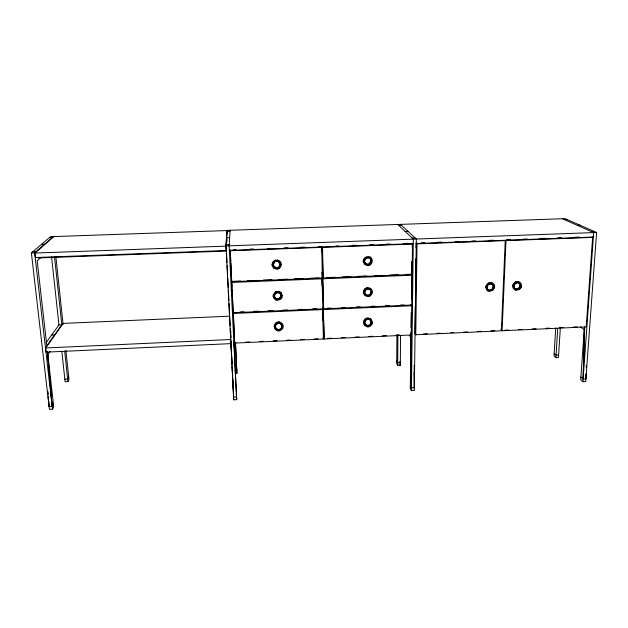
<?xml version="1.0" encoding="UTF-8"?>
<svg xmlns="http://www.w3.org/2000/svg" width="628" height="628" viewBox="0 0 628 628"><rect width="100%" height="100%" fill="white"/><g stroke="black" fill="none" stroke-linecap="round" stroke-linejoin="round"><path stroke-width="0.94" d="M396.92 334.959L396.715 363.643L397.681 365.418L400.319 365.284L400.57 335.478M397.681 365.418L397.909 334.622M232.117 366.257L233.569 397.053L236.536 396.904L236.552 394.729M236.795 368.919L236.772 370.756L234.958 370.842M584.456 326.929L580.688 379.744L582.933 381.738L585.696 381.596L596.6 232.493L565.098 218.654L227.242 230.382L226.009 245.933L233.702 399.808L236.67 399.659L236.685 397.469M235.084 373.401L236.897 373.307L235.539 342.943M410.947 333.986L410.288 388.52L411.434 390.616L414.292 390.467L416.325 239.032L400.46 224.369M411.026 327.353L411.199 312.642M411.662 274.397L411.811 261.648M411.238 333.955L411.489 313.364M411.575 306.503L411.599 304.541M411.654 299.635L412.117 261.397M412.282 247.668L412.329 243.743M410.9 304.619L411.748 305.75L411.395 334.959L324.189 338.979L323.247 308.387L324.189 338.979M405.421 274.46L411.262 274.224L412.117 275.221L411.756 305.035L323.656 308.819L322.698 277.757L323.656 308.819M411.63 243.201L412.502 244.049L412.125 274.483L323.106 278.031L322.133 246.482L322.556 247.354L323.106 278.031M411.434 390.616L413.31 239.135L397.712 224.463M415.273 306.26L414.912 333.492L415.767 334.755L501.372 330.815L505.242 240.634L417.008 243.884L415.767 334.755M415.414 295.56L415.909 258.595M416.05 247.895L416.113 243.036M233.702 399.808L233.459 391.951M234.166 345.91L234.268 341.028M233.569 397.053L233.608 394.879M322.714 320.139L322.502 308.419L323.444 339.01L234.66 343.1L234.684 341.773M234.166 341.287L234.134 342.653L236.089 342.558M585.893 378.92L586.003 374.084L585.893 378.92L583.122 379.061L580.876 377.083M322.086 285.505L321.944 277.788L322.902 308.85L233.176 312.713L232.125 289.155M234.66 343.1L233.247 312.249M231.167 346.044L231.285 342.134M584.676 327.267L583.122 379.061L584.26 329.684L580.366 326.819M586.246 367.199L586.309 365.245M229.346 316.19L63.177 323.389L45.687 347.959L46.166 352.143L230.704 343.642L230.766 341.742M230.704 343.642L230.798 330.736M230.806 335.611L230.743 337.511L230.303 328.75M233.176 312.713L230.869 263.32M502.086 330.783L505.98 240.61L592.628 237.423L586.191 326.913L502.086 330.783L500.814 329.551M318.435 246.616L321.371 246.514L321.787 247.385L322.345 278.063L231.669 281.682L230.209 249.85L230.774 261.397M229.66 253.696L229.762 251.867M230.084 230.28L229.141 245.815L236.67 399.659M555.717 328.067L553.998 355.95L555.906 357.646L558.457 357.52L560.372 327.157M555.906 357.646L557.735 328.24M582.933 381.738L593.696 232.596L562.445 218.748M226.771 241.136L226.912 239.26M225.829 246.129L227.077 230.562L53.882 236.575L34.878 253.06L35.388 257.519L226.049 250.517L225.829 246.129L34.878 253.06M272.874 264.733C272.764 269.443 280.716 269.498 280.535 264.396C280.669 259.764 272.623 259.56 272.874 264.726L272.089 264.71C271.689 258.822 281.368 258.642 281.328 264.404L280.159 264.443L278.526 267.489C276.328 268.87 273.345 267.261 273.259 264.671C269.129 264.074 277.05 270.935 273.274 267.661M277.419 267.936L274.153 266.9L273.266 264.718L273.996 262.425L273.431 263.485M279.358 292.829L278.235 292.475C272.89 294.296 275.19 293.15 278.22 292.428L280.284 293.543L278.22 292.428L275.951 292.923L274.342 295.953L273.18 296.008L273.4 294.414L275.331 291.973L278.4 291.361L281.156 292.789L279.907 291.839M274.146 294.681C272.293 299.815 281.752 301.519 281.54 295.615C281.54 290.874 273.753 291.102 273.957 295.969L273.18 296.008M274.004 262.473L274.891 261.625L277.184 261.138L279.264 262.229L280.159 264.443L281.32 264.364C281.572 267.709 277.458 270.307 274.53 268.588M281.156 295.67L282.317 295.631L281.148 295.623C276.595 302.837 283.299 295.466 280.276 293.496C282.357 295.584 280.41 299.666 277.27 299.101L275.213 298.041C273.557 295.498 276.022 299.737 277.278 299.148L280.426 297.876M282.31 295.584C282.828 301.126 273.211 301.833 273.172 295.961L274.334 295.906L275.221 298.096L277.27 299.101M281.972 327.392C279.358 330.344 281.972 328.538 282.137 326.199C285.63 326.984 279.366 332.989 276.642 330.304C274.789 329.339 273.816 326.882 274.467 325.092C274.577 323.797 277.937 321.418 275.213 323.734M371.242 257.998L370.033 257.025L372.059 259.38L372.059 262.48L370.08 264.93L367.027 265.589L364.342 264.145L363.243 261.224L363.51 259.662L363.274 261.256L364.421 261.217L366.085 258.163C368.275 256.844 371.164 258.406 371.179 260.958C370.01 269.2 359.506 260.369 367.184 257.716M364.036 261.24C363.895 256.255 371.666 256.028 371.564 260.942C371.957 265.369 363.895 266.264 364.012 261.193L363.267 261.264M372.341 291.847C372.53 297.735 363.219 297.884 363.377 292.216C363.141 286.768 372.341 285.873 372.373 291.887L371.234 291.934L369.562 294.901C367.969 296.714 362.851 292.852 367.317 295.388L369.562 294.901C376.423 288.197 360.912 286.235 365.339 294.336L364.515 292.161L366.187 289.202L368.432 288.723C371.289 288.323 369.955 292.679 372.373 291.894M367.231 288.448C360.637 289.948 366.312 299.485 370.74 294.344C372.459 292.24 371.289 288.676 368.495 288.354C365.582 288.55 368.934 288.166 369.743 288.786M364.381 290.952L364.161 292.232L363.377 292.208L364.515 292.161M368.369 264.38L367.199 264.427L369.468 263.941L370.363 263.148L371.156 260.926C374.076 260.33 368.322 261.711 369.492 263.98L367.231 264.466L365.198 263.344L364.397 261.185L363.243 261.224M365.449 324.645L367.411 325.665L365.449 324.645L364.632 322.525L363.502 322.572C363.573 324.739 365.08 326.387 367.215 326.748C369.531 328.083 374.586 322.282 371.258 322.219C371.454 325.155 367.309 326.866 365.418 324.59L364.632 322.525L365.402 320.382L366.289 319.613L368.534 319.181L366.289 319.613L364.664 322.572L363.534 322.627L364.53 319.723L363.769 321.073M370.198 326.097L372.114 323.679L372.38 322.18M489.793 283.77L490.923 283.723L488.663 284.162L486.967 287.129L485.852 287.184C484.596 284.79 491.889 281.501 488.192 283.275M486.543 287.098L486.81 285.842L486.771 288.401L486.598 287.153L485.805 287.129C487.336 298.7 502.18 283.377 489.581 282.647M485.852 287.184L486.912 287.09L487.124 288.26L487.155 285.952L487.76 284.931L488.663 284.162L490.923 283.723M489.542 290.269L487.603 289.186C491.041 293.472 496.607 284.727 490.868 283.683L492.807 284.774C492.226 287.177 495.633 287.71 494.401 285.324M494.283 288.338L494.55 286.776L493.435 286.815L493.2 287.962M486.716 288.354C487.768 292.028 494.032 290.803 493.812 286.808L494.605 286.815M516.514 281.548C519.011 280.975 521.53 282.883 521.476 285.701L520.314 285.701L519.709 283.66C518.061 281.407 513.814 283.11 513.885 286.015L512.778 286.07C511.357 283.683 518.979 280.378 515.133 282.168M516.334 289.508L517.582 289.461L515.172 289.131L513.618 287.239L513.728 284.727L515.415 282.741L517.865 282.208L520.008 283.416L520.738 285.732L520.463 287.004L518.72 288.935L519.717 288.079M513.618 287.239L513.453 285.983L514.41 283.597M520.227 284.633L520.314 285.709L518.602 288.668C513.39 289.524 520.008 289.335 520.117 286.894C520.777 284.892 519.827 283.016 517.786 282.576L515.588 283.055L514.748 283.864M520.683 285.693L520.463 287.004M513.877 286.023L512.715 286.023C512.267 291.486 521.554 291.494 521.413 285.661L520.314 285.701L518.547 288.629L516.349 289.108M272.097 264.765L273.266 264.71L274.891 261.625M275.064 293.708L274.507 294.744L274.593 297.107M281.36 296.95L280.724 298.049M276.383 322.698C279.177 320.814 283.149 322.831 283.283 326.199L282.145 326.246C282.105 321.936 275.103 322.274 275.402 326.544L274.248 326.607L275.394 329.323M280.543 329.182L282.145 326.254L281.273 324.111L279.24 323.075L276.108 324.338M281.721 328.632C285.764 323.451 274.781 320.076 275.017 326.568C275.127 328.381 276.453 329.708 278.243 330.03C279.327 330.885 283.322 327.274 280.74 329.433M31.4 252.99L34.65 252.872L53.686 236.403L50.742 236.505L31.4 252.99L49.392 409.346L52.469 409.189L53.757 406.889L47.492 351.649M61.811 351.28L65.116 381.746L67.934 381.604L69.017 379.673L65.877 350.346M363.534 259.702C364.373 257.048 367.741 255.761 370.065 257.072M364.742 291.062L365.323 290.034M53.443 404.11L52.148 406.387L49.07 406.551L48.207 396.786M68.742 377.098L67.659 379.014L64.833 379.155M370.449 294.124L371.03 293.095M367.317 325.971C364.216 325.061 369.06 326.748 369.821 325.492C371.305 324.346 372.051 322.682 371.407 320.979C370.371 317.446 363.926 318.632 364.287 322.596M369.625 325.186L371.258 322.227L369.625 325.186L366.336 325.335M486.865 285.889C486.935 282.239 495.586 284.021 489.738 283.416M489.487 290.23L491.748 289.791L493.443 286.823M493.592 288.119L492.917 289.249M514.489 288.064L516.412 289.147L514.489 288.064L513.822 285.976L515.588 283.055L517.841 282.616M519.12 289.594L521.138 287.216M50.036 351.319L47.822 354.545L52.148 406.387L47.351 351.727M54.51 256.726L61.834 324.833L46.833 345.871L37.185 260.824L40.702 257.606M45.985 342.88L58.953 324.959L51.567 256.828M273.518 265.887L276.226 267.944L278.526 267.489C281.077 265.895 280.418 261.546 277.199 261.177L274.899 261.672M365.213 258.995L366.108 258.202L368.377 257.716L370.387 258.799M364.562 319.778C365.308 315.758 373.629 320.578 370.182 318.553M365.143 320.209L367.294 318.82M369.602 325.131L371.085 323.412M491.748 289.791L492.642 289.021M277.662 269.059L279.146 268.454M275.339 292.02L276.807 291.384M278.447 299.101L279.539 298.614M277.215 299.517L279.75 298.975M368.605 265.526L371.281 263.878M367.097 287.726L364.413 289.312M278.071 323.13C276.014 323.703 274.491 326.811 276.265 328.64L278.298 329.669L280.535 329.127L278.298 329.669L277.176 329.276L276.265 328.64L275.386 326.497L274.24 326.552L275.009 326.513M366.289 319.613L367.388 319.228M369.821 325.492L368.62 325.971M489.463 290.638L491.92 290.105M517.519 289.414L518.775 288.982M366.312 319.668L368.534 319.181M276.234 267.983L278.526 267.489M414.166 365.3L414.331 387.751L411.466 387.9L410.327 385.82M558.614 355.04L556.055 355.158L554.155 353.478M51.661 335.038L54.652 334.905M371.281 322.274L370.473 320.154L368.51 319.126L370.496 320.209L371.281 322.274L372.412 322.227L371.336 319.424M279.46 329.614L278.298 329.669M367.38 325.618L368.55 325.618M276.642 330.304L279.696 330.689M368.754 326.678L367.215 326.748M45.687 347.959L230.5 339.52M245.846 342.111L249.748 341.93M259.505 341.483L263.407 341.302M273.164 340.855L277.066 340.674M286.823 340.227L290.725 340.046M300.482 339.599L304.384 339.418M314.141 338.971L318.051 338.79M327.808 338.343L331.71 338.162M341.467 337.715L345.369 337.534M355.126 337.087L359.028 336.906M368.785 336.459L372.687 336.278M382.444 335.823L386.346 335.65M396.103 335.195L400.005 335.022M423.413 333.939L427.33 333.758M437.127 333.311L440.063 333.178M450.841 332.683L453.777 332.542M463.574 332.094L467.491 331.914M477.28 331.466L481.197 331.286M490.994 330.83L494.911 330.65M504.708 330.202L508.625 330.022M518.422 329.574L522.339 329.394M532.128 328.939L536.053 328.758M545.842 328.311L549.759 328.13M559.556 327.675L563.473 327.502M573.27 327.047L577.187 326.866M240.037 311.959L243.915 311.794M253.618 311.37L258.469 311.166M268.172 310.75L273.023 310.538M282.726 310.122L287.577 309.918M298.245 309.455L302.131 309.29M312.799 308.835L316.677 308.662M327.141 308.215L331.034 308.05M341.75 307.587L345.643 307.422M356.359 306.959L360.252 306.794M370.967 306.331L374.861 306.166M385.576 305.71L389.478 305.538M400.185 305.082L404.087 304.91M233.216 313.443L322.918 309.58M323.663 309.549L411.748 305.75M58.953 324.959L61.834 324.833M367.192 318.168L368.707 318.043M276.972 292.161L278.283 292.059M516.671 282.31L517.927 282.255M277.05 292.53L278.235 292.475L280.284 293.543M363.4 292.263L364.546 292.208L366.21 289.249L367.301 288.809L369.547 289.115L370.442 289.822M520.581 284.492L520.675 285.685L521.413 285.654M366.038 295.364L368.542 295.694M240.571 281.03L231.748 281.375L232.03 287.216M247.432 280.755L256.255 280.402M263.116 280.127L271.94 279.774M278.808 279.507L287.632 279.154M294.493 278.879L303.316 278.526M310.177 278.251L319 277.906M326.591 277.6L335.352 277.254M342.158 276.979L350.919 276.634M357.732 276.359L366.493 276.014M374.28 275.7L382.067 275.394M389.847 275.08L398.607 274.734M231.708 282.427L322.36 278.808M323.114 278.777L412.117 275.221M513.516 286.03L512.778 286.07M32.915 251.702L36.141 251.585M226.111 244.716L229.212 244.606M412.094 237.996L415.084 237.886M591.27 231.52L594.151 231.418M226.009 245.933L596.6 232.493M233.153 249.748L236.097 249.638M249.818 249.135L253.736 248.986M267.457 248.484L270.401 248.382M284.123 247.879L288.048 247.73M300.788 247.267L304.706 247.118M335.752 245.98L338.673 245.878M352.292 245.375L356.178 245.234M369.798 244.732L373.691 244.59M386.338 244.127L390.231 243.986M403.843 243.483L407.737 243.342M420.995 242.855L424.897 242.714M437.583 242.251L441.484 242.102M455.143 241.607L459.044 241.458M471.722 240.995L475.632 240.854M489.291 240.351L493.192 240.21M506.615 239.715L510.533 239.574M523.273 239.103L527.19 238.962M539.931 238.491L544.829 238.318M557.57 237.847L561.487 237.706M575.209 237.203L579.126 237.054M229.361 250.399L413.255 243.64M416.262 243.531L593.381 237.031L592.165 236.473M230.162 250.753L321.787 247.385M322.556 247.354L412.502 244.049M38.473 257.967L226.582 251.051M49.479 237.58L52.438 237.478M227.163 231.394L230.029 231.292M398.733 225.421L401.496 225.326M564.494 219.651L567.163 219.557M41.558 244.331L44.651 244.221M229.636 237.667L226.661 237.769L226.849 241.654M405.131 231.442L408.004 231.339M577.32 225.342L580.091 225.24M281.273 324.111L279.248 323.13L281.281 324.166L281.901 325.131M275.598 299.791L277.097 300.208M368.605 318.82L369.774 319.142M277.364 260.039L278.895 260.526M514.772 289.775L516.106 290.191M491.159 282.631L492.517 283.055M365.308 294.289L367.317 295.388M276.265 328.64L277.191 329.331M520.117 286.894L518.602 288.668M280.543 323.145L282.247 324.935M276.155 298.802L275.221 298.096M279.272 262.269L277.199 261.177M366.14 325.657L365.158 324.888L364.256 322.541L363.534 322.627M492.116 283.699L493.106 284.523L493.812 286.8M488.49 283.848L487.485 284.712M493.467 289.689L492.266 290.717M486.967 287.137L487.603 289.186M409.354 335.36L410.9 337.723L411.466 387.9L411.026 332.243M281.148 292.742L282.317 295.623M368.432 288.723L366.187 289.202M370.74 294.344L369.751 295.207M370.135 295.835L368.675 296.416M370.355 258.76L371.179 260.958M399.683 361.595L400.334 362.764L397.697 362.898L396.731 361.139M399.659 364.107L400.319 365.284M487.069 288.221L487.658 289.233M322.345 278.063L321.842 272.277M274.153 266.9L273.266 264.718M322.486 307.696L322.902 308.85M323.035 337.715L323.444 339.01M513.822 285.976L514.544 288.111M519.646 283.613L520.314 285.701M275.755 260.055L274.263 260.659M279.405 321.983L277.835 322.054M277.992 322.768L276.783 323.255M34.65 252.872L52.469 409.189M64.66 351.146L67.934 381.604M55.861 256.726L63.106 324.464M47.775 391.903L48.034 394.831M47.775 391.181L48.018 394.062M48.262 396.943L49.07 406.551M233.388 315.107L234.542 338.916M227.242 230.382L227.391 233.302M227.077 230.562L227.195 232.964M231.057 340.902L231.151 342.786M226.559 253.806L226.998 262.567M227.148 265.487L227.634 275.221M227.776 278.141L228.262 287.875M228.411 290.795L228.898 300.522M229.039 303.442L229.526 313.176M229.675 316.096L230.162 325.83M230.931 341.302L231.41 350.934M231.559 353.862L232.046 363.628M232.195 366.556L232.682 376.321M232.823 379.249L233.31 389.015M235.414 342.7L236.897 373.307M230.923 341.412L231.434 352.151M231.528 353.745L232.038 364.837M233.93 341.279L236.536 396.904M321.371 246.514L321.458 251.279M414.166 372.318L414.331 387.751"/></g></svg>
